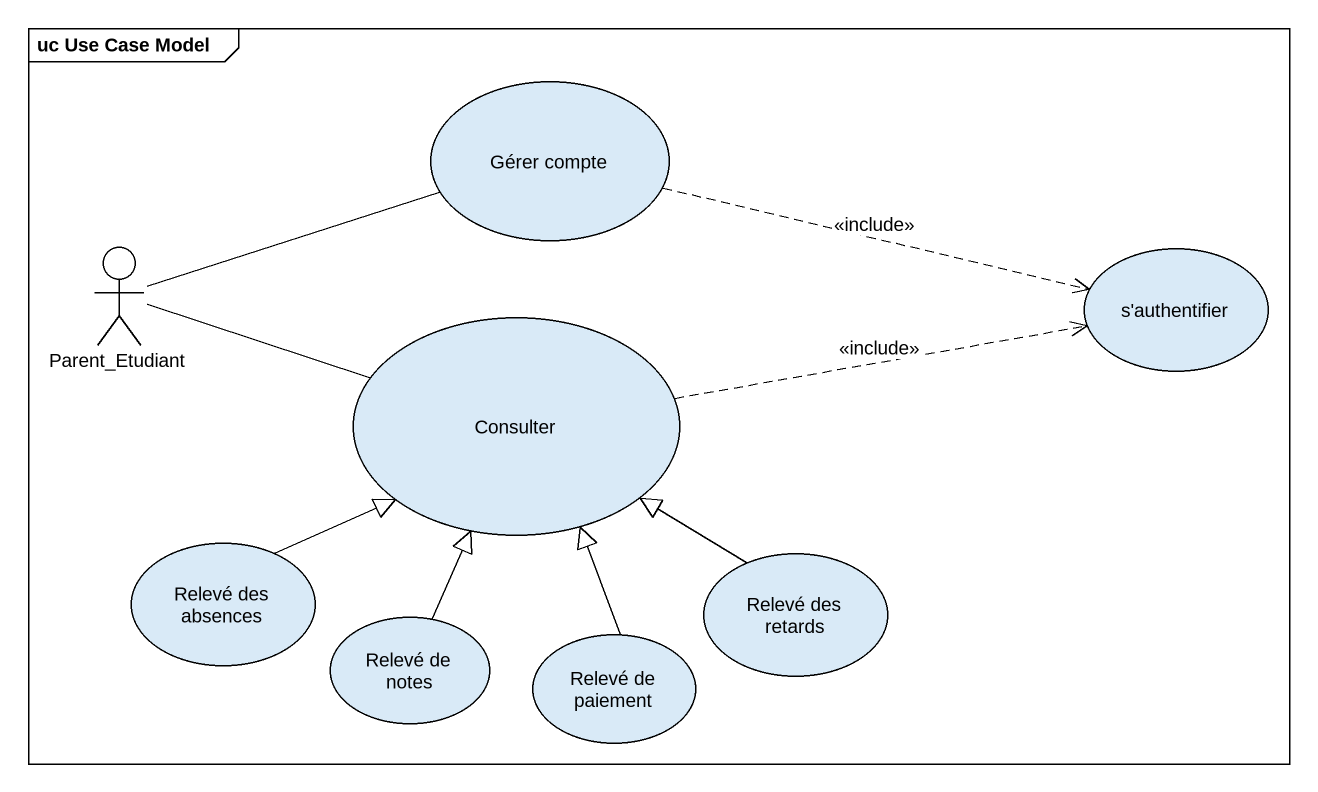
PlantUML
@startuml
mainframe uc Use Case Model
usecase "Gérer compte" as Gérer_compte
actor Parent_Etudiant
usecase "s'authentifier" as s_authentifier
usecase Consulter
usecase "Relevé des absences" as Relevé_des_absences
usecase "Relevé des retards" as Relevé_des_retards
usecase "Relevé de notes" as Relevé_de_notes
usecase "Relevé de paiement" as Relevé_de_paiement
Gérer_compte .right.> s_authentifier : <<include>>
Parent_Etudiant -right- Gérer_compte
Parent_Etudiant -right- Consulter
Consulter .right.> s_authentifier : <<include>>
Relevé_des_absences -up-|> Consulter
Relevé_des_retards -up-|> Consulter
Relevé_de_notes -up-|> Consulter
Relevé_de_paiement -up-|> Consulter
@enduml
